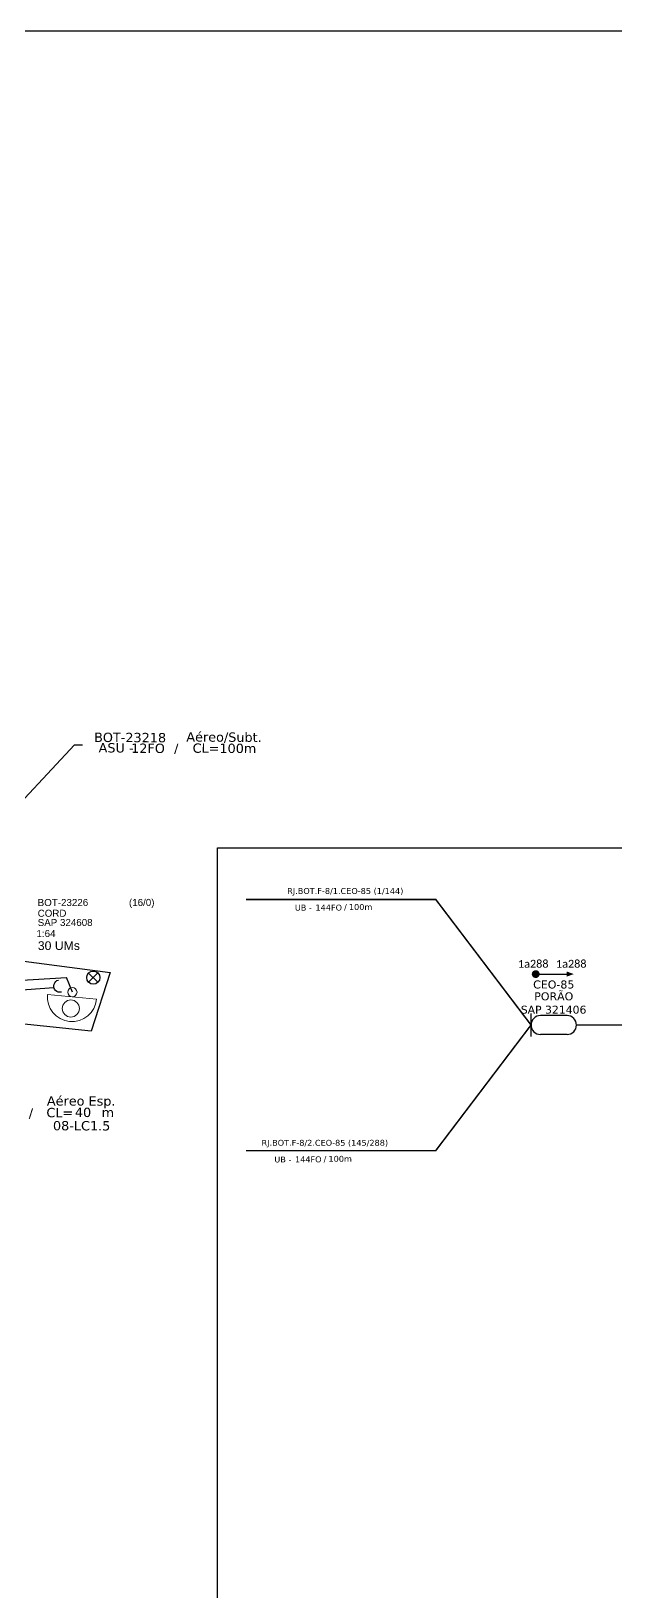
# Model space of a CAD drawing. Extents: x -89 to 1698, y 17 to 1299.
# Drawn here: x 173.8 to 321.8, y 903.6 to 1299 of the extents above; entities that cross this region are included whole.
import ezdxf
from ezdxf.enums import TextEntityAlignment as Align

# ---------------------------------------------------------------- set-up
doc = ezdxf.new("R2010")
doc.units = 0
for name, color, linetype, lineweight in [("20.0-LEGENDA DOS CDO'S", 1, 'Continuous', 0), ('20.2-CDO_POSTE', 1, 'Continuous', 5), ('40.1-ETIQUETAS', 1, 'Continuous', 20), ('CORDOALHA_SUPORTE', 7, 'Continuous', 25)]:
    doc.layers.add(name, color=color, linetype=linetype, lineweight=lineweight)
for name, color, linetype in [('20.4-CEOS', 1, 'Continuous'), ('20.5-CABO AÉREO', 1, 'Continuous'), ('CAP a instalar', 1, 'Continuous'), ('label_cabos', 7, 'Continuous'), ('Legenda', 1, 'Continuous'), ('locais', 7, 'Continuous'), ('QUADRA', 7, 'Continuous'), ('SETA', 7, 'Continuous')]:
    doc.layers.add(name, color=color, linetype=linetype)
doc.layers.add('EXTRA', color=50, linetype='Continuous', plot=False)
doc.styles.add('ARIAL', font='arial.ttf')
doc.styles.add('DIGICADE', font='arial.ttf')
doc.styles.add('siredit', font='verdana.ttf')
doc.styles.get("Standard").update_dxf_attribs({"font": 'arial.ttf'})
doc.linetypes.add('FENCELINE1', pattern='A,0.25,-0.1,[133,ltypeshp.shx,S=0.1,R=0,X=-0.1,Y=0],-0.1,1', length=1.45)
doc.dimstyles.new('CC', dxfattribs={"dimtxt": 1, "dimasz": 2, "dimexe": 0.18, "dimexo": 0.0625, "dimgap": 0.09, "dimtad": 0, "dimdec": 0, "dimrnd": 1, "dimzin": 0, "dimdsep": 46, "dimtxsty": 'siredit', "dimblk": 'NONE', "dimcen": 0, "dimse1": 1, "dimse2": 1, "dimsd1": 1, "dimsd2": 1, "dimclrt": 7, "dimadec": 0, "dimazin": 0, "dimtfac": 1, "dimtdec": 0, "dimtofl": 0, "dimtmove": 0, "dimatfit": 3, "dimfxl": 0, "dimtolj": 1, "dimtzin": 0, "dimarcsym": 0})

# ---------------------------------------------------------------- blocks, each defined once
blk = doc.blocks.new('*U69')
at = {"color": 0}
blk.add_line((2.14, -0.58), (-2.1, -0.68), dxfattribs=at)
for centre, radius in [((0, 0.38), 0.733), ((0.03, -1.03), 0.393)]:
    blk.add_circle(centre, radius, dxfattribs=at)
blk.add_arc((0.02, -0.63), 2.12, 1.3782, 181.3782, dxfattribs=at)
blk = doc.blocks.new('Inst CDOE-16 CAIXA DIST OPT CDOE 48F_16D C_SPL_2_1_8')
at = {"layer": "20.0-LEGENDA DOS CDO'S", "color": 0}
for tag, p, style, flags in [('ID_ATIVIDADE', (0.12, 6.47), 'ARIAL', 3), ('FATOR', (7.92, 6.47), 'ARIAL', 1), ('QTDE', (0.1, -1.17), 'DIGICADE', 3)]:
    blk.add_attdef(tag, p, '', height=0.8, rotation=0.118, dxfattribs=dict(at, style=style, flags=flags))
at = {"layer": "20.0-LEGENDA DOS CDO'S", "color": 0, "style": 'ARIAL'}
for tag, p, height in [('FID', (0.12, 5.25), 0.8), ('SAP', (0.12, 2.96), 0.8), ('CORDOALHA', (0.12, 4.02), 0.8), ('1:XX', (-0.01, 1.7), 0.8), ('UMS', (0.14, 0.22), 1)]:
    blk.add_attdef(tag, p, '', height=height, rotation=0.118, dxfattribs=at)
blk.add_attdef('FIBRAS_UTILIZADAS', text='', height=0.8, rotation=0.118, dxfattribs=at).set_placement((8.08, 5.26), align=Align.CENTER)
blk = doc.blocks.new('LEGENDA DOS CABOS')
at = {"layer": 'EXTRA', "color": 0, "style": 'siredit'}
for tag, p in [('ID', (4.6, 0.97)), ('XX', (9.03, 0.97))]:
    blk.add_attdef(tag, text='', height=0.48, rotation=359.69, dxfattribs=at).set_placement(p, align=Align.MIDDLE_CENTER)
at = {"layer": 'Legenda', "color": 0, "style": 'siredit'}
for tag, p in [('TIPO_CABO', (1.31, 0)), ('CABO', (4.69, -0.05)), ('/', (6.81, -0.05)), ('METROS', (10.03, -0.05))]:
    blk.add_attdef(tag, text='', height=0.8, rotation=359.69, dxfattribs=at).set_placement(p, align=Align.MIDDLE_CENTER)
blk = doc.blocks.new('_None')
blk = doc.blocks.new('Inst CB ESP CFOA-SM-AS-80-TS-24')
at = {"layer": 'label_cabos', "color": 0, "style": 'siredit'}
for tag, flags, p in [('ID_ATIVIDADE', 3, (1.31, 2.67)), ('FATOR', 1, (11.56, 2.55))]:
    blk.add_attdef(tag, text='', height=1, rotation=359.69, dxfattribs=dict(at, flags=flags)).set_placement(p, align=Align.MIDDLE_CENTER)
for tag, p in [('DESTINO_CABO', (3.13, 1.26)), ('TIPO_CABO', (13.11, 1.24)), ('TIPO_CABO', (1.76, 0)), ('CABO', (4.69, -0.05)), ('/', (7.71, -0.05)), ('LANCE', (10.81, 0)), ('UND', (15.96, 0)), ('FID', (13.15, -1.41))]:
    blk.add_attdef(tag, text='', height=1, rotation=359.69, dxfattribs=at).set_placement(p, align=Align.MIDDLE_CENTER)
blk.add_attdef('QTDE', (12.43, -0.47), '', height=1, rotation=359.69, dxfattribs=at)
blk = doc.blocks.new('ETIQUETA_RS5F')
at = {"layer": '40.1-ETIQUETAS', "color": 0, "style": 'siredit'}
blk.add_text('/', height=1.5, dxfattribs=at).set_placement((1.58, -1.95), align=Align.MIDDLE_RIGHT)
for tag, p in [('ETIQUETA_R_PRIMARIA', (1.21, 4.1)), ('ETIQUETA_R_SECUNDARIA', (1.21, 2.1)), ('F_ATIVAS/F_MORTAS', (1.14, -4.24))]:
    blk.add_attdef(tag, text='', height=1.5, dxfattribs=at).set_placement(p, align=Align.MIDDLE_CENTER)
for tag, p in [('TIPO_CABO', (-6.58, -2.12)), ('CAP_CABO', (0.4, -2.09))]:
    blk.add_attdef(tag, text='', height=1.5, dxfattribs=at).set_placement(p, align=Align.MIDDLE_RIGHT)
blk.add_attdef('METROS', text='', height=1.5, dxfattribs=at).set_placement((2.14, -1.95), align=Align.MIDDLE_LEFT)
for tag, p in [('FUSÃO_1', (0.85, -8.39)), ('FUSÃO_2', (0.85, -10.6)), ('FUSÃO_3', (0.85, -12.93)), ('FUSÃO_4', (0.85, -15.14)), ('FUSÃO_5', (0.85, -17.16))]:
    blk.add_attdef(tag, text='', height=1.5, dxfattribs=at).set_placement(p, align=Align.CENTER)

msp = doc.modelspace()

# ---------------------------------------------------------------- linework, layer by layer
msp.add_lwpolyline([(-89.32, 705.02), (749.25, 705.02), (749.25, 1299.02), (-89.32, 1299.02), (-89.32, 705.02)])
at = {"color": 0}
msp.add_lwpolyline([(220.97, 1092.12), (743.52, 1092.12), (743.52, 875.89), (220.97, 875.89)], close=True, dxfattribs=at)
at = {"color": 7, "const_width": 0.99}
msp.add_lwpolyline([(301.06, 1060.1, 1), (302.05, 1060.1, 1)], format="xyb", close=True, dxfattribs=at)
at = {"layer": '20.4-CEOS', "color": 7}
for p, q in [((309.48, 1049.59), (302.76, 1049.59)), ((309.48, 1044.81), (302.76, 1044.81))]:
    msp.add_line(p, q, dxfattribs=at)
msp.add_lwpolyline([(300.37, 1044.31), (300.37, 1050.08)], dxfattribs=at)
for centre, start, end in [((302.76, 1047.2), 90, 270), ((309.48, 1047.2), 270, 90)]:
    msp.add_arc(centre, 2.39, start, end, dxfattribs=at)
at = {"layer": '20.5-CABO AÉREO', "color": 7, "ltscale": 50, "const_width": 0.4}
for points in [[(228.16, 1079.02), (276.24, 1079.02), (300.37, 1047.2)], [(228.16, 1015.37), (276.24, 1015.37), (300.37, 1047.2)], [(311.87, 1047.2), (370.13, 1047.2)]]:
    msp.add_lwpolyline(points, dxfattribs=at)
at = {"layer": 'CAP a instalar', "color": 7, "linetype": 'FENCELINE1', "ltscale": 5}
for points in [[(141.93, 1056.79), (182.78, 1059.21)], [(184.25, 1055.51), (182.78, 1059.21)]]:
    msp.add_lwpolyline(points, dxfattribs=at)
at = {"layer": 'CORDOALHA_SUPORTE'}
msp.add_lwpolyline([(136.86, 1053.6), (179.56, 1056.7)], dxfattribs=at)
msp.add_lwpolyline([(181.47, 1055.53, -1), (180.73, 1058.6)], format="xyb", dxfattribs=at)
at = {"layer": 'locais', "color": 10}
for points in [[(190.72, 1058.04), (188.34, 1060.37)], [(190.7, 1060.39), (188.36, 1058.02)]]:
    msp.add_lwpolyline(points, dxfattribs=at)
msp.add_circle((189.53, 1059.21), 1.67, dxfattribs=at)
at = {"layer": 'QUADRA', "color": 96}
msp.add_lwpolyline([(102.41, 1072.49), (193.78, 1060.53), (189.02, 1045.67), (86.7, 1056.34)], dxfattribs=at)
at = {"layer": 'SETA', "color": 7}
msp.add_lwpolyline([(301.55, 1060.1), (310.06, 1060.1)], dxfattribs=at)
msp.add_solid([(309.38, 1060.77), (311.2, 1060.11), (309.38, 1059.45)], dxfattribs=at)

# ---------------------------------------------------------------- block references
at = {"layer": "20.0-LEGENDA DOS CDO'S", "color": 7, "lineweight": 0}
ref = msp.add_blockref('Inst CDOE-16 CAIXA DIST OPT CDOE 48F_16D C_SPL_2_1_8', (175.18, 1065.72), dxfattribs=dict(at, xscale=2.21488139743078, yscale=2.214881397430773, zscale=2.214881397429744))
ref.add_attrib('FID', 'BOT-23226', (175.45, 1077.35), dxfattribs={"color": 0, "height": 1.772, "rotation": 0.118, "style": 'ARIAL'})
ref.add_attrib('CORDOALHA', 'CORD', (175.45, 1074.63), dxfattribs={"color": 0, "height": 1.772, "rotation": 0.118, "style": 'ARIAL'})
ref.add_attrib('SAP', 'SAP 324608', (175.46, 1072.28), dxfattribs={"color": 0, "height": 1.772, "rotation": 0.118, "style": 'ARIAL'})
ref.add_attrib('1:XX', '1:64', (175.15, 1069.49), dxfattribs={"color": 0, "height": 1.772, "rotation": 0.118, "style": 'ARIAL'})
ref.add_attrib('UMS', '30 UMs', (175.49, 1066.2), dxfattribs={"color": 0, "height": 2.215, "rotation": 0.118, "style": 'ARIAL'})
ref.add_attrib('FIBRAS_UTILIZADAS', '(16/0)', dxfattribs={"color": 0, "height": 1.772, "rotation": 0.118, "style": 'ARIAL'}).set_placement((205.03, 1077.38), align=Align.RIGHT)
at = {"layer": '20.2-CDO_POSTE', "color": 7, "xscale": 2.953175196573057, "yscale": 2.953175196573056, "zscale": 2.953175196572992, "rotation": 173.1168751372143}
msp.add_blockref('*U69', (183.97, 1052.49), dxfattribs=at)
at = {"layer": '40.1-ETIQUETAS', "color": 0}
ref = msp.add_blockref('ETIQUETA_RS5F', (252.14, 1079.06), dxfattribs=at)
ref.add_attrib('ETIQUETA_R_SECUNDARIA', 'RJ.BOT.F-8/1.CEO-85 (1/144)', dxfattribs={"color": 0, "height": 1.5, "style": 'siredit'}).set_placement((253.33, 1081.16), align=Align.MIDDLE_CENTER)
ref.add_attrib('TIPO_CABO', 'UB - ', dxfattribs={"color": 0, "height": 1.5, "style": 'siredit'}).set_placement((245.53, 1076.94), align=Align.MIDDLE_RIGHT)
ref.add_attrib('CAP_CABO', '144FO', dxfattribs={"color": 0, "height": 1.5, "style": 'siredit'}).set_placement((252.51, 1076.96), align=Align.MIDDLE_RIGHT)
ref.add_attrib('METROS', '100m', dxfattribs={"color": 0, "height": 1.5, "style": 'siredit'}).set_placement((254.25, 1077.1), align=Align.MIDDLE_LEFT)
ref = msp.add_blockref('ETIQUETA_RS5F', (246.97, 1015.25), dxfattribs=at)
ref.add_attrib('ETIQUETA_R_SECUNDARIA', 'RJ.BOT.F-8/2.CEO-85 (145/288)', dxfattribs={"color": 0, "height": 1.5, "style": 'siredit'}).set_placement((248.15, 1017.35), align=Align.MIDDLE_CENTER)
ref.add_attrib('TIPO_CABO', 'UB - ', dxfattribs={"color": 0, "height": 1.5, "style": 'siredit'}).set_placement((240.35, 1013.13), align=Align.MIDDLE_RIGHT)
ref.add_attrib('CAP_CABO', '144FO', dxfattribs={"color": 0, "height": 1.5, "style": 'siredit'}).set_placement((247.33, 1013.15), align=Align.MIDDLE_RIGHT)
ref.add_attrib('METROS', '100m', dxfattribs={"color": 0, "height": 1.5, "style": 'siredit'}).set_placement((249.08, 1013.29), align=Align.MIDDLE_LEFT)
at = {"layer": 'label_cabos', "color": 0, "lineweight": 0}
ref = msp.add_blockref('LEGENDA DOS CABOS', (188.83, 1116.21), dxfattribs=dict(at, xscale=2.362540157258394, yscale=2.362540157258394, zscale=2.362540157258394))
ref.add_attrib('ID', 'BOT-23218', dxfattribs={"color": 0, "height": 2.363, "rotation": 359.69, "style": 'siredit'}).set_placement((198.85, 1120.06), align=Align.MIDDLE_CENTER)
ref.add_attrib('CABO', '12FO', dxfattribs={"color": 0, "height": 2.363, "rotation": 359.69, "style": 'siredit'}).set_placement((203.39, 1117.33), align=Align.MIDDLE_CENTER)
ref.add_attrib('METROS', 'CL=100m', dxfattribs={"color": 0, "height": 2.363, "rotation": 359.69, "style": 'siredit'}).set_placement((222.75, 1117.33), align=Align.MIDDLE_CENTER)
ref.add_attrib('XX', 'Aéreo/Subt.', dxfattribs={"color": 0, "height": 2.3625, "rotation": 359.69, "style": 'siredit'}).set_placement((222.63, 1120.16), align=Align.MIDDLE_CENTER)
ref.add_attrib('/', '/', dxfattribs={"color": 0, "height": 2.36, "rotation": 359.69, "style": 'siredit'}).set_placement((210.54, 1117.33), align=Align.MIDDLE_CENTER)
ref.add_attrib('TIPO_CABO', 'ASU -', dxfattribs={"color": 0, "height": 2.363, "rotation": 359.69, "style": 'siredit'}).set_placement((195.3, 1117.44), align=Align.MIDDLE_CENTER)
at = {"layer": 'label_cabos'}
ref = msp.add_blockref('Inst CB ESP CFOA-SM-AS-80-TS-24', (155.51, 1024.95), dxfattribs=dict(at, xscale=2.362540157258396, yscale=2.362540157258394, zscale=2.362540157258394, rotation=0.131564286625651))
ref.add_attrib('DESTINO_CABO', 'BOT-23226', dxfattribs={"color": 0, "height": 2.363, "rotation": 359.8216, "style": 'siredit'}).set_placement((162.9, 1027.95), align=Align.MIDDLE_CENTER)
ref.add_attrib('TIPO_CABO', 'Aéreo Esp.', dxfattribs={"color": 0, "height": 2.363, "rotation": 359.8216, "style": 'siredit'}).set_placement((186.47, 1027.96), align=Align.MIDDLE_CENTER)
ref.add_attrib('CABO', '24FO', dxfattribs={"color": 0, "height": 2.363, "rotation": 359.8216, "style": 'siredit'}).set_placement((166.58, 1024.85), align=Align.MIDDLE_CENTER)
ref.add_attrib('/', '/', dxfattribs={"color": 0, "height": 2.36, "rotation": 359.8216, "style": 'siredit'}).set_placement((173.73, 1024.87), align=Align.MIDDLE_CENTER)
ref.add_attrib('TIPO_CABO', 'AS - ', dxfattribs={"color": 0, "height": 2.363, "rotation": 359.8216, "style": 'siredit'}).set_placement((159.67, 1024.95), align=Align.MIDDLE_CENTER)
ref.add_attrib('FID', '08-LC1.5', dxfattribs={"color": 0, "height": 2.363, "rotation": 359.8216, "style": 'siredit'}).set_placement((186.58, 1021.68), align=Align.MIDDLE_CENTER)
ref.add_attrib('LANCE', 'CL=', dxfattribs={"color": 0, "height": 2.363, "rotation": 359.8216, "style": 'siredit'}).set_placement((181.05, 1025.01), align=Align.MIDDLE_CENTER)
ref.add_attrib('QTDE', '40', (184.87, 1023.9), dxfattribs={"color": 0, "height": 2.363, "rotation": 359.8216, "style": 'siredit'})
ref.add_attrib('UND', 'm', dxfattribs={"color": 0, "height": 2.36, "rotation": 359.8216, "style": 'siredit'}).set_placement((193.22, 1025.04), align=Align.MIDDLE_CENTER)

# ---------------------------------------------------------------- texts
at = {"color": 7, "char_height": 1.98, "width": 25.1052, "attachment_point": 5}
for insert in [(300.93, 1062.7), (310.55, 1062.7)]:
    msp.add_mtext('{\\fCalibri|b0|i0|c0|p34;\\C7;1a288}', dxfattribs=dict(at, insert=insert))
at = {"layer": '20.4-CEOS', "color": 7, "style": 'siredit'}
for s, height, p in [('CEO-85', 2.028, (306.12, 1057.47)), ('PORÃO', 2.028, (306.12, 1054.47)), ('SAP 321406', 2, (306.08, 1051.09))]:
    msp.add_text(s, height=height, dxfattribs=at).set_placement(p, align=Align.MIDDLE_CENTER)

# ---------------------------------------------------------------- leaders
at = {"layer": 'label_cabos'}
msp.add_leader([(158.73, 1090.28), (184.81, 1118.18), (186.81, 1118.18)], dimstyle='CC', override={"dimgap": 0.09, "dimtad": 0}, dxfattribs=at)

doc.saveas('drawing.dxf')
